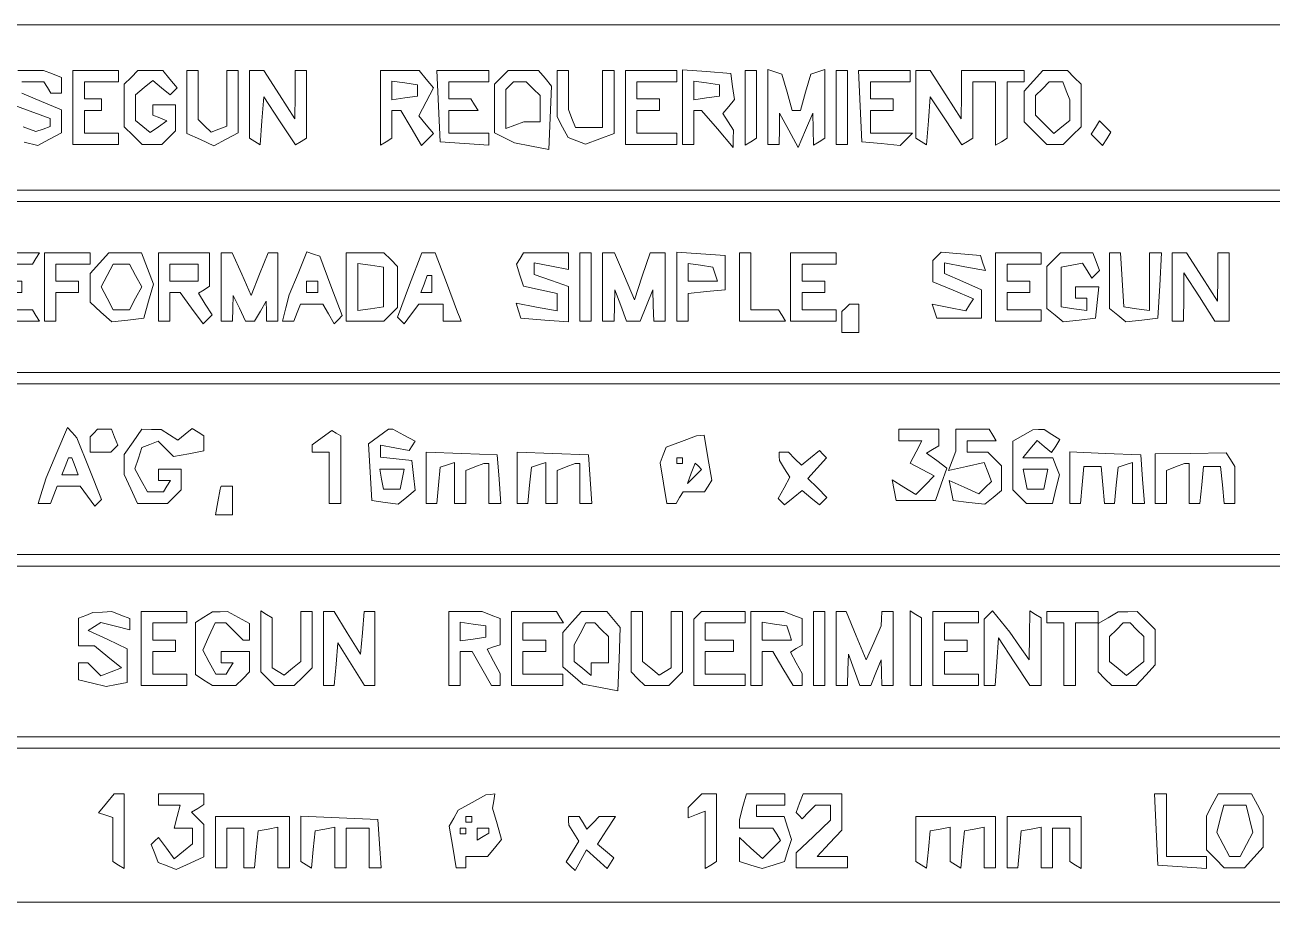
# Paper-space layout 'AN-01-DGE-004' of a CAD drawing. Header units: metres, sheet in millimetres. Extents: x 12 to 193, y 4 to 291.
# Drawn here: x 87.46 to 114.35, y 96.45 to 115.36 of the extents above; entities that cross this region are included whole.
import ezdxf

# ---------------------------------------------------------------- set-up
doc = ezdxf.new("R2010")
doc.units = ezdxf.units.M
doc.layers.add('DGE_CONTORNOS', color=7, linetype='Continuous', lineweight=0)
doc.layers.add('DGE_DATOS', color=7, linetype='Continuous', lineweight=0)

# ---------------------------------------------------------------- blocks, each defined once
blk = doc.blocks.new('LP_REF_DGE_MT_004')
at = {"layer": 'DGE_CONTORNOS'}
for points in [[(180.58, 113.582), (180.58, 111.801), (120.727, 111.801), (60.874, 111.801), (60.874, 113.582), (60.874, 115.362), (120.727, 115.362), (180.58, 115.362)], [(88.498, 113.582), (88.498, 112.784), (88.989, 112.784), (89.48, 112.784), (89.48, 112.906), (89.48, 113.029), (89.112, 113.029), (88.744, 113.029), (88.744, 113.275), (88.744, 113.52), (88.928, 113.52), (89.112, 113.52), (89.112, 113.643), (89.112, 113.766), (88.928, 113.766), (88.744, 113.766), (88.744, 113.95), (88.744, 114.134), (89.112, 114.134), (89.48, 114.134), (89.48, 114.257), (89.48, 114.38), (88.989, 114.38), (88.498, 114.38)], [(89.751, 114.232), (89.603, 114.085), (89.603, 113.627), (89.603, 113.169), (89.796, 112.976), (89.989, 112.784), (90.201, 112.784), (90.414, 112.784), (90.561, 112.931), (90.708, 113.078), (90.708, 113.361), (90.708, 113.643), (90.463, 113.643), (90.217, 113.643), (90.217, 113.53), (90.217, 113.418), (90.371, 113.356), (90.524, 113.293), (90.344, 113.168), (90.164, 113.043), (90.006, 113.174), (89.849, 113.305), (89.849, 113.582), (89.849, 113.858), (90.033, 114.011), (90.217, 114.164), (90.404, 114.009), (90.591, 113.854), (90.667, 113.929), (90.743, 114.005), (90.588, 114.192), (90.433, 114.38), (90.165, 114.38), (89.898, 114.38)], [(90.954, 113.702), (90.954, 113.024), (91.245, 112.891), (91.537, 112.758), (91.798, 112.898), (92.059, 113.038), (92.059, 113.709), (92.059, 114.38), (91.936, 114.38), (91.813, 114.38), (91.813, 113.779), (91.813, 113.178), (91.644, 113.113), (91.475, 113.048), (91.337, 113.186), (91.199, 113.324), (91.199, 113.852), (91.199, 114.38), (91.077, 114.38), (90.954, 114.38)], [(92.304, 113.65), (92.304, 112.921), (92.42, 112.849), (92.535, 112.778), (92.573, 113.296), (92.611, 113.813), (92.954, 113.294), (93.296, 112.775), (93.414, 112.848), (93.532, 112.921), (93.532, 113.65), (93.532, 114.38), (93.409, 114.38), (93.287, 114.38), (93.285, 113.858), (93.283, 113.336), (92.947, 113.857), (92.611, 114.378), (92.458, 114.379), (92.304, 114.38)], [(95.128, 113.574), (95.128, 112.769), (95.251, 112.845), (95.374, 112.921), (95.374, 113.221), (95.374, 113.52), (95.47, 113.52), (95.566, 113.52), (95.79, 113.141), (96.015, 112.761), (96.143, 112.89), (96.272, 113.019), (96.111, 113.212), (95.951, 113.406), (96.11, 113.704), (96.27, 114.003), (96.114, 114.191), (95.958, 114.38), (95.543, 114.38), (95.128, 114.38)], [(96.381, 113.612), (96.417, 112.845), (96.939, 112.807), (97.461, 112.769), (97.461, 112.899), (97.461, 113.029), (97.031, 113.029), (96.601, 113.029), (96.601, 113.275), (96.601, 113.52), (96.916, 113.52), (97.23, 113.52), (97.154, 113.643), (97.078, 113.766), (96.84, 113.766), (96.601, 113.766), (96.601, 113.95), (96.601, 114.134), (97.031, 114.134), (97.461, 114.134), (97.461, 114.257), (97.461, 114.38), (96.903, 114.38), (96.344, 114.38)], [(97.731, 114.232), (97.584, 114.085), (97.584, 113.561), (97.584, 113.038), (97.799, 112.928), (98.013, 112.818), (98.386, 112.748), (98.759, 112.677), (98.788, 113.359), (98.816, 114.041), (98.676, 114.211), (98.536, 114.38), (98.207, 114.38), (97.878, 114.38)], [(98.934, 113.88), (98.934, 113.381), (99.054, 113.158), (99.173, 112.935), (99.362, 112.863), (99.55, 112.79), (99.856, 112.907), (100.162, 113.023), (100.162, 113.701), (100.162, 114.38), (100.039, 114.38), (99.916, 114.38), (99.916, 113.766), (99.916, 113.152), (99.623, 113.152), (99.329, 113.152), (99.254, 113.346), (99.18, 113.54), (99.18, 113.96), (99.18, 114.38), (99.057, 114.38), (98.934, 114.38)], [(100.408, 113.582), (100.408, 112.784), (100.96, 112.784), (101.512, 112.784), (101.512, 112.906), (101.512, 113.029), (101.083, 113.029), (100.653, 113.029), (100.653, 113.275), (100.653, 113.52), (100.899, 113.52), (101.144, 113.52), (101.144, 113.643), (101.144, 113.766), (100.899, 113.766), (100.653, 113.766), (100.653, 113.95), (100.653, 114.134), (101.083, 114.134), (101.512, 114.134), (101.512, 114.257), (101.512, 114.38), (100.96, 114.38), (100.408, 114.38)], [(101.635, 113.589), (101.635, 112.784), (101.758, 112.784), (101.881, 112.784), (101.881, 113.152), (101.881, 113.52), (101.964, 113.52), (102.047, 113.52), (102.389, 113.121), (102.73, 112.722), (102.733, 112.906), (102.736, 113.09), (102.623, 113.271), (102.509, 113.451), (102.634, 113.601), (102.759, 113.752), (102.719, 114.035), (102.679, 114.318), (102.157, 114.356), (101.635, 114.394)], [(102.986, 113.574), (102.986, 112.769), (103.109, 112.845), (103.231, 112.921), (103.231, 113.65), (103.231, 114.38), (103.109, 114.38), (102.986, 114.38)], [(103.477, 113.592), (103.477, 112.784), (103.6, 112.784), (103.722, 112.784), (103.727, 113.121), (103.732, 113.459), (103.932, 113.09), (104.132, 112.722), (104.29, 113.09), (104.448, 113.459), (104.454, 113.114), (104.459, 112.769), (104.582, 112.845), (104.705, 112.921), (104.705, 113.66), (104.705, 114.4), (104.553, 114.35), (104.401, 114.299), (104.29, 113.91), (104.178, 113.52), (104.091, 113.52), (104.004, 113.52), (103.892, 113.91), (103.78, 114.299), (103.629, 114.35), (103.477, 114.4)], [(104.95, 113.582), (104.95, 112.784), (105.073, 112.784), (105.196, 112.784), (105.196, 113.582), (105.196, 114.38), (105.073, 114.38), (104.95, 114.38)], [(105.466, 113.612), (105.503, 112.845), (105.917, 112.805), (106.332, 112.766), (106.464, 112.897), (106.595, 113.029), (106.141, 113.029), (105.687, 113.029), (105.687, 113.275), (105.687, 113.52), (105.932, 113.52), (106.178, 113.52), (106.178, 113.643), (106.178, 113.766), (105.932, 113.766), (105.687, 113.766), (105.687, 113.95), (105.687, 114.134), (106.117, 114.134), (106.546, 114.134), (106.546, 114.257), (106.546, 114.38), (105.988, 114.38), (105.43, 114.38)], [(106.669, 113.65), (106.669, 112.921), (106.785, 112.849), (106.9, 112.778), (106.938, 113.296), (106.976, 113.813), (107.318, 113.294), (107.661, 112.775), (107.779, 112.848), (107.897, 112.921), (107.897, 113.527), (107.897, 114.134), (108.142, 114.134), (108.388, 114.134), (108.388, 113.452), (108.388, 112.769), (108.511, 112.845), (108.633, 112.921), (108.633, 113.527), (108.633, 114.134), (108.818, 114.134), (109.002, 114.134), (109.002, 114.257), (109.002, 114.38), (108.327, 114.38), (107.651, 114.38), (107.649, 113.858), (107.647, 113.336), (107.312, 113.857), (106.976, 114.378), (106.823, 114.379), (106.669, 114.38)], [(109.205, 114.155), (109.002, 113.931), (109.002, 113.603), (109.002, 113.275), (109.247, 113.029), (109.493, 112.784), (109.668, 112.784), (109.844, 112.784), (110.037, 112.976), (110.23, 113.169), (110.23, 113.627), (110.23, 114.085), (110.082, 114.232), (109.935, 114.38), (109.672, 114.38), (109.408, 114.38)], [(95.926, 113.95), (95.926, 113.827), (95.65, 113.788), (95.374, 113.749), (95.374, 113.95), (95.374, 114.151), (95.65, 114.112), (95.926, 114.073)], [(98.419, 113.987), (98.566, 113.839), (98.566, 113.557), (98.566, 113.275), (98.392, 113.275), (98.218, 113.275), (98.023, 113.2), (97.829, 113.126), (97.829, 113.548), (97.829, 113.97), (97.911, 114.052), (97.993, 114.134), (98.132, 114.134), (98.271, 114.134)], [(102.433, 113.95), (102.433, 113.827), (102.157, 113.788), (101.881, 113.749), (101.881, 113.95), (101.881, 114.151), (102.157, 114.112), (102.433, 114.073)], [(109.91, 113.94), (109.984, 113.746), (109.984, 113.525), (109.984, 113.305), (109.813, 113.163), (109.642, 113.021), (109.445, 113.218), (109.247, 113.415), (109.247, 113.627), (109.247, 113.839), (109.395, 113.987), (109.542, 114.134), (109.689, 114.134), (109.835, 114.134)], [(110.537, 113.152), (110.447, 113.008), (110.57, 112.885), (110.693, 112.762), (110.782, 112.906), (110.871, 113.05), (110.748, 113.173), (110.626, 113.296)], [(180.58, 109.714), (180.58, 107.873), (120.727, 107.873), (60.874, 107.873), (60.874, 109.714), (60.874, 111.556), (120.727, 111.556), (180.58, 111.556)], [(86.657, 109.714), (86.657, 108.978), (87.216, 108.978), (87.776, 108.978), (87.7, 109.1), (87.624, 109.223), (87.263, 109.223), (86.902, 109.223), (86.902, 109.407), (86.902, 109.591), (87.148, 109.591), (87.393, 109.591), (87.393, 109.714), (87.393, 109.837), (87.148, 109.837), (86.902, 109.837), (86.902, 110.021), (86.902, 110.205), (87.263, 110.205), (87.624, 110.205), (87.7, 110.328), (87.776, 110.451), (87.216, 110.451), (86.657, 110.451)], [(87.884, 109.714), (87.884, 108.978), (88.007, 108.978), (88.13, 108.978), (88.13, 109.285), (88.13, 109.591), (88.375, 109.591), (88.621, 109.591), (88.621, 109.714), (88.621, 109.837), (88.375, 109.837), (88.13, 109.837), (88.13, 110.021), (88.13, 110.205), (88.498, 110.205), (88.867, 110.205), (88.867, 110.328), (88.867, 110.451), (88.375, 110.451), (87.884, 110.451)], [(89.07, 110.226), (88.867, 110.002), (88.867, 109.693), (88.867, 109.384), (89.101, 109.172), (89.336, 108.959), (89.681, 108.999), (90.025, 109.039), (90.13, 109.407), (90.235, 109.776), (90.106, 110.113), (89.978, 110.451), (89.625, 110.451), (89.273, 110.451)], [(90.34, 109.714), (90.34, 108.978), (90.463, 108.978), (90.585, 108.978), (90.585, 109.285), (90.585, 109.591), (90.698, 109.591), (90.811, 109.591), (91.056, 109.254), (91.302, 108.917), (91.4, 109.014), (91.497, 109.112), (91.351, 109.346), (91.204, 109.58), (91.325, 109.654), (91.445, 109.729), (91.445, 110.09), (91.445, 110.451), (90.892, 110.451), (90.34, 110.451)], [(91.69, 109.714), (91.69, 108.978), (91.813, 108.978), (91.936, 108.978), (91.944, 109.254), (91.953, 109.53), (92.086, 109.254), (92.219, 108.978), (92.317, 108.978), (92.415, 108.978), (92.54, 109.192), (92.665, 109.407), (92.669, 109.192), (92.673, 108.978), (92.795, 108.978), (92.918, 108.978), (92.918, 109.714), (92.918, 110.451), (92.812, 110.451), (92.706, 110.451), (92.521, 109.99), (92.337, 109.53), (92.135, 109.99), (91.933, 110.451), (91.812, 110.451), (91.69, 110.451)], [(93.35, 110.006), (93.157, 109.544), (93.085, 109.261), (93.014, 108.978), (93.137, 108.978), (93.26, 108.978), (93.331, 109.162), (93.402, 109.346), (93.645, 109.346), (93.888, 109.346), (94.008, 109.132), (94.128, 108.918), (94.216, 109.006), (94.304, 109.095), (94.06, 109.735), (93.817, 110.376), (93.68, 110.422), (93.542, 110.468)], [(94.391, 109.714), (94.391, 108.978), (94.797, 108.978), (95.202, 108.978), (95.349, 109.125), (95.496, 109.272), (95.496, 109.714), (95.496, 110.156), (95.349, 110.304), (95.202, 110.451), (94.797, 110.451), (94.391, 110.451)], [(95.19, 109.714), (95.19, 109.285), (94.913, 109.245), (94.637, 109.206), (94.637, 109.714), (94.637, 110.222), (94.913, 110.183), (95.19, 110.144)], [(95.756, 109.758), (95.491, 109.065), (95.565, 108.991), (95.639, 108.917), (95.796, 109.131), (95.953, 109.346), (96.216, 109.346), (96.479, 109.346), (96.479, 109.162), (96.479, 108.978), (96.673, 108.978), (96.867, 108.978), (96.827, 109.073), (96.786, 109.169), (96.547, 109.81), (96.307, 110.451), (96.165, 110.451), (96.022, 110.451)], [(98.135, 110.327), (98.059, 110.203), (98.134, 109.967), (98.209, 109.731), (98.571, 109.652), (98.934, 109.572), (98.934, 109.384), (98.934, 109.196), (98.492, 109.279), (98.049, 109.362), (98.102, 109.2), (98.155, 109.039), (98.667, 109.001), (99.18, 108.963), (99.18, 109.345), (99.18, 109.727), (98.811, 109.855), (98.443, 109.984), (98.443, 110.11), (98.443, 110.236), (98.811, 110.162), (99.18, 110.089), (99.18, 110.27), (99.18, 110.451), (98.696, 110.451), (98.212, 110.451)], [(99.425, 109.714), (99.425, 108.978), (99.548, 108.978), (99.671, 108.978), (99.671, 109.714), (99.671, 110.451), (99.548, 110.451), (99.425, 110.451)], [(99.916, 109.714), (99.916, 108.978), (100.039, 108.978), (100.162, 108.978), (100.172, 109.315), (100.181, 109.653), (100.305, 109.315), (100.428, 108.978), (100.578, 108.978), (100.728, 108.978), (100.862, 109.315), (100.995, 109.653), (101.008, 109.315), (101.021, 108.978), (101.144, 108.978), (101.267, 108.978), (101.267, 109.714), (101.267, 110.451), (101.102, 110.451), (100.938, 110.451), (100.77, 109.943), (100.603, 109.436), (100.388, 109.943), (100.172, 110.451), (100.044, 110.451), (99.916, 110.451)], [(101.512, 109.721), (101.512, 108.978), (101.635, 108.978), (101.758, 108.978), (101.758, 109.277), (101.758, 109.576), (102.157, 109.614), (102.556, 109.653), (102.556, 110.021), (102.556, 110.389), (102.034, 110.427), (101.512, 110.465)], [(102.342, 109.99), (102.392, 109.837), (102.075, 109.837), (101.758, 109.837), (101.758, 110.03), (101.758, 110.222), (102.025, 110.183), (102.291, 110.144)], [(102.863, 109.714), (102.863, 108.978), (103.361, 108.978), (103.86, 108.978), (103.784, 109.1), (103.708, 109.223), (103.408, 109.223), (103.109, 109.223), (103.109, 109.837), (103.109, 110.451), (102.986, 110.451), (102.863, 110.451)], [(103.968, 109.714), (103.968, 108.978), (104.459, 108.978), (104.95, 108.978), (104.95, 109.1), (104.95, 109.223), (104.582, 109.223), (104.214, 109.223), (104.214, 109.407), (104.214, 109.591), (104.459, 109.591), (104.705, 109.591), (104.705, 109.714), (104.705, 109.837), (104.459, 109.837), (104.214, 109.837), (104.214, 110.021), (104.214, 110.205), (104.582, 110.205), (104.95, 110.205), (104.95, 110.328), (104.95, 110.451), (104.459, 110.451), (103.968, 110.451)], [(107.125, 110.375), (107.037, 110.287), (107.037, 110.056), (107.037, 109.824), (107.472, 109.643), (107.907, 109.461), (107.826, 109.33), (107.744, 109.198), (107.381, 109.271), (107.018, 109.344), (107.068, 109.191), (107.119, 109.039), (107.6, 109.039), (108.081, 109.039), (108.081, 109.346), (108.081, 109.653), (107.682, 109.828), (107.283, 110.004), (107.283, 110.118), (107.283, 110.233), (107.726, 110.15), (108.168, 110.067), (108.115, 110.228), (108.062, 110.389), (107.637, 110.426), (107.213, 110.463)], [(108.388, 109.714), (108.388, 108.978), (108.879, 108.978), (109.37, 108.978), (109.37, 109.1), (109.37, 109.223), (109.002, 109.223), (108.633, 109.223), (108.633, 109.407), (108.633, 109.591), (108.879, 109.591), (109.125, 109.591), (109.125, 109.714), (109.125, 109.837), (108.879, 109.837), (108.633, 109.837), (108.633, 110.021), (108.633, 110.205), (109.002, 110.205), (109.37, 110.205), (109.37, 110.328), (109.37, 110.451), (108.879, 110.451), (108.388, 110.451)], [(109.64, 110.304), (109.493, 110.156), (109.493, 109.705), (109.493, 109.253), (109.67, 109.107), (109.846, 108.96), (110.191, 108.999), (110.537, 109.039), (110.575, 109.377), (110.614, 109.714), (110.361, 109.714), (110.107, 109.714), (110.107, 109.591), (110.107, 109.469), (110.23, 109.469), (110.352, 109.469), (110.352, 109.337), (110.352, 109.206), (110.076, 109.245), (109.8, 109.285), (109.8, 109.713), (109.8, 110.141), (110.031, 110.185), (110.262, 110.229), (110.362, 110.067), (110.462, 109.906), (110.545, 109.989), (110.628, 110.072), (110.556, 110.261), (110.483, 110.451), (110.135, 110.451), (109.788, 110.451)], [(110.843, 109.852), (110.843, 109.253), (111.02, 109.107), (111.197, 108.96), (111.542, 108.999), (111.887, 109.039), (111.924, 109.745), (111.961, 110.451), (111.832, 110.451), (111.703, 110.451), (111.703, 109.828), (111.703, 109.206), (111.427, 109.245), (111.15, 109.285), (111.113, 109.868), (111.076, 110.451), (110.96, 110.451), (110.843, 110.451)], [(112.194, 109.714), (112.194, 108.978), (112.317, 108.978), (112.44, 108.978), (112.441, 109.499), (112.443, 110.021), (112.779, 109.5), (113.115, 108.979), (113.268, 108.978), (113.422, 108.978), (113.422, 109.714), (113.422, 110.451), (113.299, 110.451), (113.176, 110.451), (113.174, 109.929), (113.172, 109.407), (112.837, 109.928), (112.501, 110.449), (112.347, 110.45), (112.194, 110.451)], [(89.849, 109.96), (89.98, 109.714), (89.849, 109.469), (89.717, 109.223), (89.542, 109.223), (89.366, 109.223), (89.235, 109.469), (89.103, 109.714), (89.235, 109.96), (89.366, 110.205), (89.542, 110.205), (89.717, 110.205)], [(91.199, 110.021), (91.199, 109.837), (90.892, 109.837), (90.585, 109.837), (90.585, 110.021), (90.585, 110.205), (90.892, 110.205), (91.199, 110.205)], [(96.233, 109.776), (96.233, 109.591), (96.114, 109.591), (95.995, 109.591), (96.066, 109.776), (96.137, 109.96), (96.185, 109.96), (96.233, 109.96)], [(93.778, 109.714), (93.778, 109.591), (93.655, 109.591), (93.532, 109.591), (93.532, 109.714), (93.532, 109.837), (93.655, 109.837), (93.778, 109.837)], [(105.155, 109.264), (105.073, 109.182), (105.073, 108.957), (105.073, 108.732), (105.257, 108.732), (105.441, 108.732), (105.441, 109.039), (105.441, 109.346), (105.339, 109.346), (105.237, 109.346)], [(180.58, 105.786), (180.58, 103.944), (120.727, 103.944), (60.874, 103.944), (60.874, 105.786), (60.874, 107.627), (120.727, 107.627), (180.58, 107.627)], [(88.152, 106.143), (87.92, 105.601), (87.832, 105.325), (87.745, 105.049), (87.88, 105.049), (88.015, 105.049), (88.086, 105.233), (88.156, 105.417), (88.406, 105.417), (88.655, 105.417), (88.812, 105.203), (88.969, 104.988), (89.042, 105.06), (89.115, 105.133), (88.847, 105.797), (88.58, 106.461), (88.482, 106.573), (88.384, 106.685)], [(88.948, 106.563), (88.867, 106.481), (88.867, 106.318), (88.867, 106.154), (89.092, 106.154), (89.317, 106.154), (89.39, 106.227), (89.464, 106.301), (89.397, 106.473), (89.331, 106.645), (89.181, 106.645), (89.03, 106.645)], [(89.794, 106.372), (89.603, 106.099), (89.603, 105.887), (89.603, 105.674), (89.746, 105.362), (89.888, 105.049), (90.212, 105.049), (90.536, 105.049), (90.684, 105.196), (90.831, 105.344), (90.831, 105.565), (90.831, 105.786), (90.585, 105.786), (90.34, 105.786), (90.34, 105.663), (90.34, 105.54), (90.47, 105.54), (90.6, 105.54), (90.524, 105.417), (90.448, 105.294), (90.276, 105.294), (90.103, 105.294), (89.969, 105.545), (89.835, 105.795), (89.908, 106.024), (89.981, 106.254), (90.157, 106.321), (90.333, 106.389), (90.499, 106.223), (90.665, 106.057), (90.993, 106.12), (91.322, 106.182), (91.322, 106.345), (91.322, 106.508), (91.194, 106.587), (91.066, 106.666), (90.914, 106.54), (90.761, 106.413), (90.581, 106.527), (90.401, 106.641), (90.193, 106.643), (89.985, 106.645)], [(93.868, 106.467), (93.655, 106.311), (93.655, 106.232), (93.655, 106.154), (93.839, 106.154), (94.023, 106.154), (94.023, 105.601), (94.023, 105.049), (94.146, 105.049), (94.269, 105.049), (94.269, 105.778), (94.269, 106.508), (94.175, 106.565), (94.082, 106.623)], [(95.082, 106.487), (94.867, 106.33), (94.905, 105.72), (94.944, 105.11), (95.227, 105.07), (95.51, 105.03), (95.694, 105.182), (95.877, 105.335), (95.84, 105.652), (95.803, 105.97), (95.466, 106.009), (95.128, 106.047), (95.128, 106.176), (95.128, 106.305), (95.438, 106.246), (95.748, 106.187), (95.81, 106.287), (95.872, 106.387), (95.631, 106.516), (95.39, 106.645), (95.344, 106.645), (95.298, 106.645)], [(101.615, 106.383), (101.288, 106.263), (101.223, 106.093), (101.157, 105.922), (101.228, 105.486), (101.299, 105.049), (101.399, 105.049), (101.498, 105.049), (101.574, 105.172), (101.65, 105.294), (101.881, 105.294), (102.112, 105.294), (102.191, 105.422), (102.269, 105.549), (102.187, 106.036), (102.105, 106.522), (102.023, 106.512), (101.942, 106.503)], [(106.301, 106.522), (106.301, 106.399), (106.551, 106.399), (106.8, 106.399), (106.672, 106.159), (106.543, 105.919), (106.805, 105.779), (107.066, 105.639), (106.866, 105.438), (106.665, 105.238), (106.411, 105.396), (106.157, 105.555), (106.2, 105.333), (106.243, 105.11), (106.668, 105.11), (107.093, 105.11), (107.216, 105.46), (107.339, 105.809), (107.119, 105.97), (106.9, 106.13), (107.03, 106.211), (107.16, 106.291), (107.16, 106.468), (107.16, 106.645), (106.73, 106.645), (106.301, 106.645)], [(107.529, 106.409), (107.529, 106.174), (107.449, 105.966), (107.369, 105.758), (107.756, 105.843), (108.143, 105.928), (108.22, 105.726), (108.298, 105.523), (108.162, 105.388), (108.026, 105.252), (107.707, 105.398), (107.387, 105.543), (107.428, 105.327), (107.469, 105.11), (107.813, 105.071), (108.157, 105.031), (108.334, 105.178), (108.511, 105.324), (108.511, 105.592), (108.511, 105.859), (108.363, 106.006), (108.216, 106.154), (107.995, 106.154), (107.774, 106.154), (107.774, 106.277), (107.774, 106.399), (108.088, 106.399), (108.402, 106.399), (108.327, 106.522), (108.251, 106.645), (107.89, 106.645), (107.529, 106.645)], [(108.971, 106.512), (108.756, 106.387), (108.756, 105.865), (108.756, 105.344), (108.904, 105.196), (109.051, 105.049), (109.331, 105.049), (109.611, 105.049), (109.688, 105.356), (109.765, 105.662), (109.694, 105.847), (109.623, 106.031), (109.298, 106.031), (108.972, 106.031), (109.126, 106.217), (109.28, 106.402), (109.437, 106.272), (109.594, 106.142), (109.682, 106.284), (109.77, 106.427), (109.601, 106.534), (109.432, 106.641), (109.309, 106.639), (109.186, 106.637)], [(103.724, 106.062), (103.726, 105.97), (103.839, 105.792), (103.951, 105.615), (103.827, 105.383), (103.703, 105.151), (103.771, 105.082), (103.839, 105.014), (104.026, 105.169), (104.214, 105.324), (104.401, 105.169), (104.588, 105.014), (104.67, 105.096), (104.751, 105.177), (104.546, 105.383), (104.341, 105.588), (104.543, 105.81), (104.744, 106.033), (104.666, 106.111), (104.588, 106.189), (104.395, 106.029), (104.203, 105.87), (104.061, 106.012), (103.919, 106.154), (103.821, 106.154), (103.722, 106.154)], [(88.543, 105.847), (88.613, 105.663), (88.437, 105.663), (88.26, 105.663), (88.331, 105.847), (88.402, 106.031), (88.437, 106.031), (88.472, 106.031)], [(96.11, 105.599), (96.11, 105.049), (96.225, 105.049), (96.34, 105.049), (96.379, 105.438), (96.417, 105.828), (96.571, 105.878), (96.724, 105.929), (96.724, 105.489), (96.724, 105.049), (96.847, 105.049), (96.97, 105.049), (96.97, 105.404), (96.97, 105.759), (97.164, 105.834), (97.358, 105.908), (97.41, 105.908), (97.461, 105.908), (97.461, 105.479), (97.461, 105.049), (97.591, 105.049), (97.721, 105.049), (97.683, 105.571), (97.645, 106.092), (96.878, 106.121), (96.11, 106.149)], [(98.075, 105.6), (98.075, 105.049), (98.19, 105.049), (98.305, 105.049), (98.343, 105.438), (98.382, 105.828), (98.535, 105.878), (98.689, 105.929), (98.689, 105.489), (98.689, 105.049), (98.811, 105.049), (98.934, 105.049), (98.934, 105.404), (98.934, 105.759), (99.128, 105.834), (99.323, 105.908), (99.374, 105.908), (99.425, 105.908), (99.425, 105.479), (99.425, 105.049), (99.555, 105.049), (99.685, 105.049), (99.647, 105.571), (99.609, 106.092), (98.842, 106.122), (98.075, 106.152)], [(101.635, 105.97), (101.635, 105.908), (101.574, 105.908), (101.512, 105.908), (101.512, 105.97), (101.512, 106.031), (101.574, 106.031), (101.635, 106.031)], [(109.984, 105.603), (109.984, 105.049), (110.099, 105.049), (110.214, 105.049), (110.252, 105.448), (110.291, 105.847), (110.475, 105.847), (110.659, 105.847), (110.698, 105.448), (110.736, 105.049), (110.843, 105.049), (110.951, 105.049), (110.989, 105.438), (111.028, 105.828), (111.181, 105.878), (111.335, 105.929), (111.335, 105.489), (111.335, 105.049), (111.464, 105.049), (111.594, 105.049), (111.556, 105.571), (111.519, 106.092), (110.751, 106.125), (109.984, 106.158)], [(111.826, 105.582), (111.826, 105.049), (111.948, 105.049), (112.071, 105.049), (112.071, 105.404), (112.071, 105.759), (112.265, 105.834), (112.46, 105.908), (112.511, 105.908), (112.562, 105.908), (112.562, 105.479), (112.562, 105.049), (112.677, 105.049), (112.792, 105.049), (112.831, 105.448), (112.869, 105.847), (113.053, 105.847), (113.238, 105.847), (113.276, 105.448), (113.315, 105.049), (113.43, 105.049), (113.545, 105.049), (113.543, 105.448), (113.541, 105.847), (113.449, 105.992), (113.356, 106.137), (112.591, 106.126), (111.826, 106.115)], [(95.596, 105.571), (95.554, 105.356), (95.374, 105.356), (95.193, 105.356), (95.152, 105.571), (95.11, 105.786), (95.374, 105.786), (95.637, 105.786)], [(101.896, 105.63), (101.743, 105.479), (101.827, 105.699), (101.911, 105.919), (101.98, 105.85), (102.049, 105.781)], [(109.47, 105.571), (109.428, 105.356), (109.247, 105.356), (109.067, 105.356), (109.025, 105.571), (108.984, 105.786), (109.247, 105.786), (109.511, 105.786)], [(91.681, 105.386), (91.672, 105.356), (91.621, 105.08), (91.569, 104.803), (91.753, 104.803), (91.936, 104.803), (91.936, 105.11), (91.936, 105.417), (91.813, 105.417), (91.69, 105.417)], [(180.58, 101.857), (180.58, 100.015), (120.727, 100.015), (60.874, 100.015), (60.874, 101.857), (60.874, 103.698), (120.727, 103.698), (180.58, 103.698)], [(88.774, 102.635), (88.621, 102.573), (88.621, 102.276), (88.621, 101.98), (88.792, 101.98), (88.962, 101.98), (89.252, 101.743), (89.542, 101.507), (89.319, 101.42), (89.096, 101.333), (88.957, 101.472), (88.817, 101.611), (88.719, 101.611), (88.621, 101.611), (88.621, 101.429), (88.621, 101.248), (88.918, 101.173), (89.215, 101.098), (89.44, 101.142), (89.665, 101.185), (89.665, 101.55), (89.665, 101.916), (89.247, 102.113), (88.829, 102.31), (88.965, 102.394), (89.101, 102.478), (89.413, 102.4), (89.726, 102.321), (89.726, 102.444), (89.726, 102.567), (89.532, 102.642), (89.338, 102.716), (89.133, 102.706), (88.928, 102.697)], [(89.972, 101.918), (89.972, 101.12), (90.463, 101.12), (90.954, 101.12), (90.954, 101.243), (90.954, 101.366), (90.585, 101.366), (90.217, 101.366), (90.217, 101.611), (90.217, 101.857), (90.463, 101.857), (90.708, 101.857), (90.708, 101.98), (90.708, 102.102), (90.463, 102.102), (90.217, 102.102), (90.217, 102.286), (90.217, 102.471), (90.585, 102.471), (90.954, 102.471), (90.954, 102.593), (90.954, 102.716), (90.463, 102.716), (89.972, 102.716)], [(91.322, 102.596), (91.138, 102.48), (91.138, 101.918), (91.138, 101.357), (91.322, 101.24), (91.506, 101.124), (91.758, 101.122), (92.01, 101.12), (92.157, 101.267), (92.304, 101.415), (92.304, 101.636), (92.304, 101.857), (91.997, 101.857), (91.69, 101.857), (91.69, 101.734), (91.69, 101.611), (91.82, 101.611), (91.95, 101.611), (91.875, 101.488), (91.799, 101.366), (91.687, 101.366), (91.576, 101.366), (91.437, 101.627), (91.297, 101.888), (91.43, 102.179), (91.562, 102.471), (91.679, 102.471), (91.796, 102.471), (91.98, 102.286), (92.164, 102.102), (92.234, 102.102), (92.304, 102.102), (92.304, 102.282), (92.304, 102.462), (92.067, 102.589), (91.829, 102.716), (91.668, 102.714), (91.506, 102.712)], [(92.55, 102.073), (92.55, 101.415), (92.697, 101.267), (92.845, 101.12), (93.057, 101.12), (93.269, 101.12), (93.462, 101.313), (93.655, 101.506), (93.655, 102.111), (93.655, 102.716), (93.532, 102.716), (93.409, 102.716), (93.409, 102.179), (93.409, 101.641), (93.23, 101.493), (93.052, 101.345), (92.924, 101.424), (92.795, 101.503), (92.795, 102.041), (92.795, 102.579), (92.673, 102.655), (92.55, 102.731)], [(93.9, 101.918), (93.9, 101.12), (94.016, 101.12), (94.131, 101.12), (94.169, 101.581), (94.207, 102.041), (94.494, 101.581), (94.78, 101.12), (94.893, 101.12), (95.005, 101.12), (95.005, 101.918), (95.005, 102.716), (94.89, 102.716), (94.775, 102.716), (94.737, 102.256), (94.698, 101.795), (94.412, 102.256), (94.126, 102.716), (94.013, 102.716), (93.9, 102.716)], [(96.601, 101.918), (96.601, 101.12), (96.724, 101.12), (96.847, 101.12), (96.847, 101.488), (96.847, 101.857), (96.975, 101.857), (97.104, 101.857), (97.313, 101.489), (97.522, 101.122), (97.614, 101.121), (97.706, 101.12), (97.706, 101.251), (97.706, 101.382), (97.566, 101.644), (97.426, 101.906), (97.566, 101.953), (97.706, 102), (97.706, 102.284), (97.706, 102.567), (97.512, 102.642), (97.318, 102.716), (96.96, 102.716), (96.601, 102.716)], [(97.952, 101.918), (97.952, 101.12), (98.504, 101.12), (99.057, 101.12), (99.057, 101.243), (99.057, 101.366), (98.627, 101.366), (98.198, 101.366), (98.198, 101.611), (98.198, 101.857), (98.443, 101.857), (98.689, 101.857), (98.689, 101.98), (98.689, 102.102), (98.443, 102.102), (98.198, 102.102), (98.198, 102.286), (98.198, 102.471), (98.635, 102.471), (99.071, 102.471), (98.996, 102.593), (98.92, 102.716), (98.436, 102.716), (97.952, 102.716)], [(99.26, 102.492), (99.057, 102.267), (99.057, 101.897), (99.057, 101.527), (99.272, 101.34), (99.487, 101.154), (99.867, 101.082), (100.247, 101.011), (100.27, 101.693), (100.292, 102.375), (100.15, 102.546), (100.009, 102.716), (99.736, 102.716), (99.463, 102.716)], [(100.53, 102.065), (100.53, 101.415), (100.678, 101.267), (100.825, 101.12), (101.083, 101.12), (101.341, 101.12), (101.488, 101.267), (101.635, 101.415), (101.635, 102.065), (101.635, 102.716), (101.512, 102.716), (101.39, 102.716), (101.39, 102.11), (101.39, 101.503), (101.262, 101.424), (101.133, 101.345), (100.955, 101.493), (100.776, 101.641), (100.776, 102.179), (100.776, 102.716), (100.653, 102.716), (100.53, 102.716)], [(101.963, 102.634), (101.881, 102.552), (101.881, 101.836), (101.881, 101.12), (102.433, 101.12), (102.986, 101.12), (102.986, 101.243), (102.986, 101.366), (102.556, 101.366), (102.126, 101.366), (102.126, 101.611), (102.126, 101.857), (102.433, 101.857), (102.74, 101.857), (102.74, 101.98), (102.74, 102.102), (102.433, 102.102), (102.126, 102.102), (102.126, 102.286), (102.126, 102.471), (102.556, 102.471), (102.986, 102.471), (102.986, 102.593), (102.986, 102.716), (102.515, 102.716), (102.045, 102.716)], [(103.109, 101.918), (103.109, 101.12), (103.231, 101.12), (103.354, 101.12), (103.354, 101.488), (103.354, 101.857), (103.47, 101.857), (103.586, 101.857), (103.803, 101.488), (104.021, 101.12), (104.117, 101.12), (104.214, 101.12), (104.214, 101.251), (104.214, 101.382), (104.09, 101.612), (103.967, 101.842), (104.09, 101.918), (104.214, 101.994), (104.214, 102.281), (104.214, 102.567), (104.019, 102.642), (103.825, 102.716), (103.467, 102.716), (103.109, 102.716)], [(104.459, 101.918), (104.459, 101.12), (104.582, 101.12), (104.705, 101.12), (104.705, 101.918), (104.705, 102.716), (104.582, 102.716), (104.459, 102.716)], [(104.95, 101.918), (104.95, 101.12), (105.073, 101.12), (105.196, 101.12), (105.205, 101.458), (105.215, 101.795), (105.338, 101.458), (105.462, 101.12), (105.578, 101.12), (105.695, 101.12), (105.806, 101.396), (105.917, 101.673), (105.925, 101.396), (105.932, 101.12), (106.055, 101.12), (106.178, 101.12), (106.178, 101.918), (106.178, 102.716), (106.055, 102.716), (105.932, 102.716), (105.927, 102.563), (105.921, 102.409), (105.759, 102.041), (105.597, 101.673), (105.383, 102.194), (105.169, 102.716), (105.06, 102.716), (104.95, 102.716)], [(106.546, 101.925), (106.546, 101.12), (106.669, 101.12), (106.792, 101.12), (106.792, 101.85), (106.792, 102.579), (106.669, 102.655), (106.546, 102.731)], [(107.037, 101.918), (107.037, 101.12), (107.529, 101.12), (108.02, 101.12), (108.02, 101.243), (108.02, 101.366), (107.651, 101.366), (107.283, 101.366), (107.283, 101.611), (107.283, 101.857), (107.529, 101.857), (107.774, 101.857), (107.774, 101.98), (107.774, 102.102), (107.529, 102.102), (107.283, 102.102), (107.283, 102.286), (107.283, 102.471), (107.651, 102.471), (108.02, 102.471), (108.02, 102.593), (108.02, 102.716), (107.529, 102.716), (107.037, 102.716)], [(108.233, 102.643), (108.142, 102.552), (108.142, 101.836), (108.142, 101.12), (108.258, 101.12), (108.374, 101.12), (108.412, 101.635), (108.449, 102.15), (108.789, 101.635), (109.128, 101.12), (109.249, 101.12), (109.37, 101.12), (109.37, 101.85), (109.37, 102.579), (109.247, 102.655), (109.125, 102.731), (109.118, 102.202), (109.112, 101.673), (108.903, 101.973), (108.695, 102.273), (108.509, 102.503), (108.323, 102.733)], [(109.493, 102.593), (109.493, 102.471), (109.677, 102.471), (109.861, 102.471), (109.861, 101.795), (109.861, 101.12), (109.984, 101.12), (110.107, 101.12), (110.107, 101.795), (110.107, 102.471), (110.352, 102.471), (110.598, 102.471), (110.598, 102.593), (110.598, 102.716), (110.045, 102.716), (109.493, 102.716)], [(110.813, 102.584), (110.598, 102.458), (110.598, 101.937), (110.598, 101.415), (110.745, 101.267), (110.893, 101.12), (111.156, 101.12), (111.419, 101.12), (111.622, 101.345), (111.826, 101.569), (111.826, 101.95), (111.826, 102.33), (111.633, 102.523), (111.44, 102.716), (111.234, 102.712), (111.028, 102.709)], [(97.399, 102.286), (97.399, 102.164), (97.123, 102.124), (96.847, 102.085), (96.847, 102.286), (96.847, 102.488), (97.123, 102.448), (97.399, 102.409)], [(99.892, 102.323), (100.039, 102.176), (100.039, 101.894), (100.039, 101.611), (99.855, 101.611), (99.671, 101.611), (99.671, 101.473), (99.671, 101.336), (99.487, 101.488), (99.303, 101.641), (99.303, 101.818), (99.303, 101.996), (99.43, 102.233), (99.557, 102.471), (99.651, 102.471), (99.745, 102.471)], [(103.938, 102.256), (103.988, 102.102), (103.671, 102.102), (103.354, 102.102), (103.354, 102.295), (103.354, 102.488), (103.621, 102.448), (103.887, 102.409)], [(111.433, 102.323), (111.58, 102.176), (111.58, 101.909), (111.58, 101.641), (111.396, 101.488), (111.212, 101.336), (111.028, 101.488), (110.843, 101.641), (110.843, 101.909), (110.843, 102.176), (110.991, 102.323), (111.138, 102.471), (111.212, 102.471), (111.285, 102.471)], [(180.58, 98.112), (180.58, 96.455), (120.727, 96.455), (60.874, 96.455), (60.874, 98.112), (60.874, 99.77), (120.727, 99.77), (180.58, 99.77)], [(89.219, 98.583), (89.051, 98.379), (89.204, 98.328), (89.358, 98.276), (89.358, 97.802), (89.358, 97.329), (89.48, 97.253), (89.603, 97.177), (89.603, 97.982), (89.603, 98.787), (89.495, 98.787), (89.388, 98.787)], [(90.34, 98.665), (90.34, 98.542), (90.574, 98.542), (90.808, 98.542), (90.744, 98.296), (90.68, 98.051), (90.878, 98.051), (91.077, 98.051), (91.077, 97.882), (91.077, 97.713), (90.879, 97.549), (90.682, 97.385), (90.512, 97.617), (90.342, 97.849), (90.265, 97.771), (90.187, 97.693), (90.261, 97.501), (90.334, 97.309), (90.529, 97.234), (90.724, 97.159), (91.023, 97.295), (91.322, 97.432), (91.322, 97.778), (91.322, 98.124), (91.189, 98.258), (91.055, 98.391), (91.189, 98.474), (91.322, 98.556), (91.322, 98.672), (91.322, 98.787), (90.831, 98.787), (90.34, 98.787)], [(97.102, 98.6), (96.805, 98.437), (96.708, 98.263), (96.611, 98.089), (96.684, 97.64), (96.756, 97.191), (96.863, 97.191), (96.97, 97.191), (96.97, 97.314), (96.97, 97.437), (97.2, 97.437), (97.431, 97.437), (97.582, 97.62), (97.734, 97.802), (97.639, 98.141), (97.544, 98.481), (97.569, 98.634), (97.594, 98.787), (97.497, 98.775), (97.399, 98.763)], [(101.905, 98.64), (101.758, 98.493), (101.758, 98.381), (101.758, 98.27), (101.942, 98.341), (102.126, 98.411), (102.126, 97.794), (102.126, 97.177), (102.249, 97.253), (102.372, 97.329), (102.372, 98.058), (102.372, 98.787), (102.212, 98.787), (102.053, 98.787)], [(102.94, 98.511), (102.866, 98.235), (102.865, 98.143), (102.863, 98.051), (103.224, 98.051), (103.585, 98.051), (103.668, 97.916), (103.752, 97.782), (103.557, 97.587), (103.362, 97.392), (103.112, 97.618), (102.863, 97.843), (102.863, 97.587), (102.863, 97.331), (103.109, 97.253), (103.354, 97.175), (103.593, 97.251), (103.833, 97.327), (103.909, 97.566), (103.985, 97.805), (103.907, 98.051), (103.829, 98.296), (103.53, 98.296), (103.231, 98.296), (103.231, 98.419), (103.231, 98.542), (103.538, 98.542), (103.845, 98.542), (103.845, 98.665), (103.845, 98.787), (103.43, 98.787), (103.014, 98.787)], [(104.162, 98.586), (104.085, 98.384), (104.151, 98.318), (104.218, 98.251), (104.363, 98.397), (104.508, 98.542), (104.668, 98.542), (104.827, 98.542), (104.827, 98.381), (104.827, 98.22), (104.459, 97.867), (104.091, 97.514), (104.091, 97.353), (104.091, 97.191), (104.643, 97.191), (105.196, 97.191), (105.196, 97.314), (105.196, 97.437), (104.867, 97.437), (104.539, 97.437), (104.806, 97.721), (105.073, 98.005), (105.073, 98.396), (105.073, 98.787), (104.656, 98.787), (104.24, 98.787)], [(111.85, 98.02), (111.887, 97.253), (112.409, 97.215), (112.931, 97.177), (112.931, 97.307), (112.931, 97.437), (112.501, 97.437), (112.071, 97.437), (112.071, 98.112), (112.071, 98.787), (111.943, 98.787), (111.814, 98.787)], [(113.058, 98.55), (112.931, 98.312), (112.931, 97.945), (112.931, 97.577), (113.124, 97.384), (113.317, 97.191), (113.534, 97.191), (113.752, 97.191), (113.955, 97.416), (114.158, 97.64), (114.158, 97.976), (114.158, 98.312), (114.031, 98.55), (113.904, 98.787), (113.545, 98.787), (113.185, 98.787)], [(113.86, 98.246), (113.934, 97.951), (113.796, 97.694), (113.659, 97.437), (113.545, 97.437), (113.43, 97.437), (113.293, 97.694), (113.155, 97.951), (113.229, 98.246), (113.304, 98.542), (113.545, 98.542), (113.785, 98.542)], [(91.568, 97.744), (91.568, 97.191), (91.69, 97.191), (91.813, 97.191), (91.813, 97.621), (91.813, 98.051), (91.997, 98.051), (92.182, 98.051), (92.182, 97.621), (92.182, 97.191), (92.297, 97.191), (92.412, 97.191), (92.45, 97.589), (92.488, 97.987), (92.703, 98.028), (92.918, 98.069), (92.918, 97.63), (92.918, 97.191), (93.041, 97.191), (93.164, 97.191), (93.164, 97.744), (93.164, 98.296), (92.366, 98.296), (91.568, 98.296)], [(93.409, 97.818), (93.409, 97.329), (93.524, 97.258), (93.639, 97.187), (93.678, 97.587), (93.716, 97.987), (93.931, 98.028), (94.146, 98.069), (94.146, 97.63), (94.146, 97.191), (94.269, 97.191), (94.391, 97.191), (94.391, 97.621), (94.391, 98.051), (94.637, 98.051), (94.883, 98.051), (94.883, 97.621), (94.883, 97.191), (95.012, 97.191), (95.142, 97.191), (95.105, 97.713), (95.067, 98.235), (94.238, 98.271), (93.409, 98.308)], [(97.093, 98.235), (97.093, 98.174), (97.031, 98.174), (96.97, 98.174), (96.97, 98.235), (96.97, 98.296), (97.031, 98.296), (97.093, 98.296)], [(99.182, 98.204), (99.184, 98.112), (99.293, 97.939), (99.403, 97.766), (99.265, 97.546), (99.128, 97.325), (99.224, 97.229), (99.321, 97.132), (99.446, 97.355), (99.57, 97.578), (99.793, 97.377), (100.015, 97.175), (100.087, 97.292), (100.159, 97.409), (99.981, 97.557), (99.803, 97.705), (99.996, 98.001), (100.19, 98.296), (100.016, 98.296), (99.843, 98.296), (99.709, 98.163), (99.576, 98.029), (99.493, 98.163), (99.411, 98.296), (99.295, 98.296), (99.18, 98.296)], [(106.669, 97.813), (106.669, 97.329), (106.784, 97.258), (106.899, 97.187), (106.937, 97.587), (106.976, 97.987), (107.191, 98.028), (107.406, 98.069), (107.406, 97.699), (107.406, 97.329), (107.521, 97.258), (107.635, 97.187), (107.674, 97.587), (107.713, 97.987), (107.928, 98.028), (108.142, 98.069), (108.142, 97.63), (108.142, 97.191), (108.265, 97.191), (108.388, 97.191), (108.388, 97.744), (108.388, 98.296), (107.529, 98.296), (106.669, 98.296)], [(108.633, 97.744), (108.633, 97.191), (108.748, 97.191), (108.863, 97.191), (108.902, 97.589), (108.94, 97.987), (109.155, 98.028), (109.37, 98.069), (109.37, 97.63), (109.37, 97.191), (109.493, 97.191), (109.616, 97.191), (109.616, 97.621), (109.616, 98.051), (109.8, 98.051), (109.984, 98.051), (109.984, 97.69), (109.984, 97.329), (110.107, 97.253), (110.23, 97.177), (110.23, 97.737), (110.23, 98.296), (109.432, 98.296), (108.633, 98.296)], [(96.97, 97.989), (96.97, 97.928), (96.908, 97.928), (96.847, 97.928), (96.847, 97.989), (96.847, 98.051), (96.908, 98.051), (96.97, 98.051)], [(97.461, 97.997), (97.461, 97.943), (97.338, 97.867), (97.215, 97.791), (97.215, 97.921), (97.215, 98.051), (97.338, 98.051), (97.461, 98.051)]]:
    blk.add_lwpolyline(points, close=True, dxfattribs=at)
for points in [[(87.148, 113.659), (87.577, 113.503), (88.007, 113.348), (88.007, 113.26), (88.007, 113.172), (87.854, 113.118), (87.7, 113.064), (87.424, 113.166)], [(87.443, 112.837), (87.739, 112.763), (87.996, 112.9), (88.253, 113.038), (88.253, 113.285), (88.253, 113.533), (87.823, 113.712), (87.393, 113.892)], [(87.393, 114.134), (87.632, 114.134), (87.87, 114.134), (87.946, 114.011), (88.022, 113.889), (88.137, 113.889), (88.253, 113.889), (88.253, 114.06), (88.253, 114.231), (88.058, 114.305), (87.864, 114.38), (87.588, 114.38), (87.311, 114.38)]]:
    blk.add_lwpolyline(points, dxfattribs=at)

psp = doc.layouts.new('AN-01-DGE-004')

# ---------------------------------------------------------------- block references
at = {"layer": 'DGE_DATOS'}
psp.add_blockref('LP_REF_DGE_MT_004', (0, 0), dxfattribs=at)

doc.saveas('drawing.dxf')
